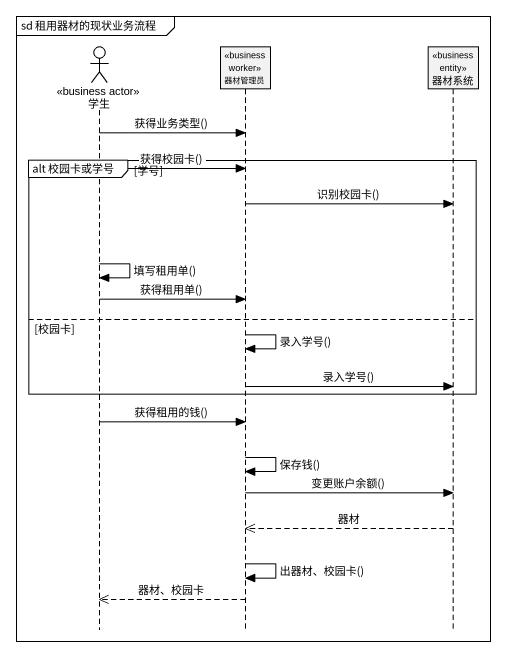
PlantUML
@startuml
mainframe sd 租用器材的现状业务流程
hide footbox
actor 学生 <<business actor>>
participant 器材管理员 <<business worker>>
participant 器材系统 <<business entity>>

学生 -> 器材管理员 : 获得业务类型()
group alt 校园卡或学号 [学号]
  学生 -> 器材管理员 : 获得校园卡()
  器材管理员 -> 器材系统 : 识别校园卡()
  学生 -> 学生 : 填写租用单()
  学生 -> 器材管理员 : 获得租用单()
else 校园卡
  器材管理员 -> 器材管理员 : 录入学号()
  器材管理员 -> 器材系统 : 录入学号()
end
学生 -> 器材管理员 : 获得租用的钱()
器材管理员 -> 器材管理员 : 保存钱()
器材管理员 -> 器材系统 : 变更账户余额()
器材系统 -->> 器材管理员 : 器材
器材管理员 -> 器材管理员 : 出器材、校园卡()
器材管理员 -->> 学生 : 器材、校园卡
@enduml
